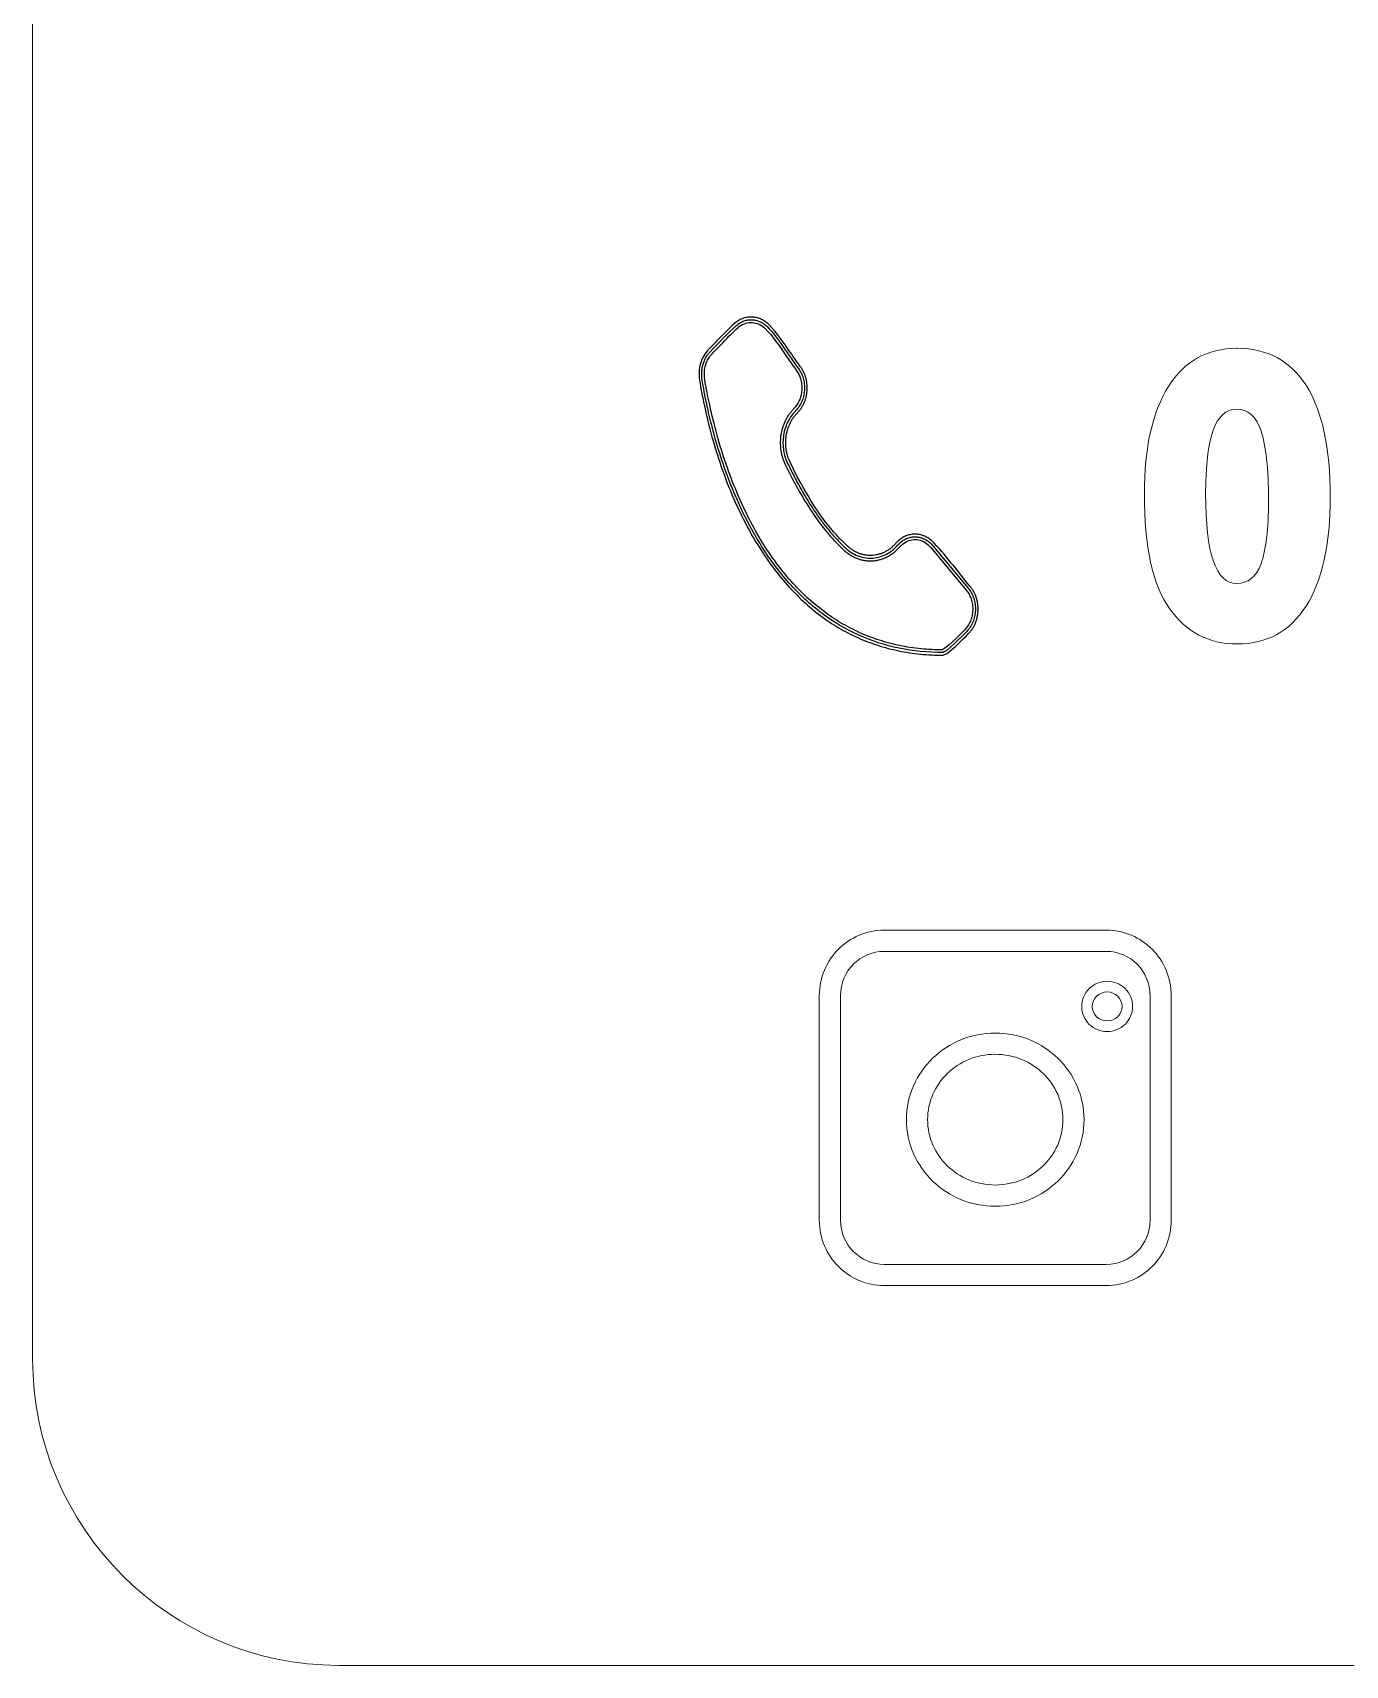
# Model space of a CAD drawing. Header units: millimetres. Extents: x -65 to 65, y -75 to 75.
# Drawn here: x -65 to -22.1, y -75 to -21.7 of the extents above; entities that cross this region are included whole.
import ezdxf

# ---------------------------------------------------------------- set-up
doc = ezdxf.new("R2010")
doc.units = ezdxf.units.MM
doc.header["$MEASUREMENT"] = 0
doc.layers.add('Layer 1', color=7, linetype='Continuous')

msp = doc.modelspace()

# ---------------------------------------------------------------- linework, layer by layer
at = {"layer": 'Layer 1', "color": 250, "lineweight": 18}
for points, knots in [([(-55, 75), (-55, 75), (55, 75), (55, 75), (60.5078, 75), (65, 70.5078), (65, 65), (65, 65), (65, -65), (65, -65), (65, -70.5078), (60.5078, -75), (55, -75), (55, -75), (-55, -75), (-55, -75), (-60.5078, -75), (-65, -70.5078), (-65, -65), (-65, -65), (-65, 65), (-65, 65), (-65, 70.5078), (-60.5078, 75), (-55, 75)], [0, 0, 0, 0, 0.125, 0.125, 0.125, 0.25, 0.25, 0.25, 0.375, 0.375, 0.375, 0.5, 0.5, 0.5, 0.625, 0.625, 0.625, 0.75, 0.75, 0.75, 0.875, 0.875, 0.875, 1, 1, 1, 1]), ([(-25.6485, -31.9662), (-24.6537, -31.9662), (-23.8985, -32.3763), (-23.3831, -33.1961), (-22.8671, -34.0173), (-22.6094, -35.2252), (-22.6094, -36.8206), (-22.6094, -38.3742), (-22.8718, -39.5631), (-23.3967, -40.3881), (-23.9213, -41.2139), (-24.6717, -41.6258), (-25.6485, -41.6258), (-26.5742, -41.6258), (-27.3115, -41.2397), (-27.8589, -40.4676), (-28.4061, -39.6953), (-28.6807, -38.4472), (-28.6807, -36.7237), (-28.6807, -35.2111), (-28.4164, -34.0404), (-27.8896, -33.2097), (-27.3631, -32.3812), (-26.6247, -31.9662), (-25.6756, -31.9662), (-25.6756, -31.9662), (-25.6485, -31.9662), (-25.6485, -31.9662)], [0, 0, 0, 0, 0.1111111, 0.1111111, 0.1111111, 0.2222222, 0.2222222, 0.2222222, 0.3333333, 0.3333333, 0.3333333, 0.4444444, 0.4444444, 0.4444444, 0.5555556, 0.5555556, 0.5555556, 0.6666667, 0.6666667, 0.6666667, 0.7777778, 0.7777778, 0.7777778, 0.8888889, 0.8888889, 0.8888889, 1, 1, 1, 1]), ([(-26.6793, -36.7093), (-26.6793, -38.6713), (-26.3409, -39.6522), (-25.6623, -39.6522), (-25.296, -39.6522), (-25.0304, -39.436), (-24.8677, -39.0029), (-24.7051, -38.5697), (-24.6241, -37.88), (-24.6241, -36.9374), (-24.6241, -35.897), (-24.7051, -35.1391), (-24.8677, -34.665), (-25.0304, -34.1908), (-25.3, -33.9532), (-25.6756, -33.9532), (-26.3455, -33.9532), (-26.6793, -34.8719), (-26.6793, -36.7093)], [0, 0, 0, 0, 0.1666667, 0.1666667, 0.1666667, 0.3333333, 0.3333333, 0.3333333, 0.5, 0.5, 0.5, 0.6666667, 0.6666667, 0.6666667, 0.8333333, 0.8333333, 0.8333333, 1, 1, 1, 1]), ([(-29.9257, -62.5921), (-29.9257, -62.5921), (-37.1764, -62.5921), (-37.1764, -62.5921), (-37.7617, -62.5921), (-38.292, -62.3532), (-38.6762, -61.9667), (-39.0613, -61.5791), (-39.2991, -61.0453), (-39.2991, -60.4569), (-39.2991, -60.4569), (-39.2991, -53.1131), (-39.2991, -53.1131), (-39.2991, -52.5244), (-39.0613, -51.9901), (-38.6771, -51.6036), (-38.2932, -51.2177), (-37.7623, -50.9781), (-37.1764, -50.9781), (-37.1764, -50.9781), (-29.9257, -50.9781), (-29.9257, -50.9781), (-29.3402, -50.9781), (-28.8096, -51.2177), (-28.4254, -51.6036), (-28.04, -51.9901), (-27.8021, -52.5244), (-27.8021, -53.1131), (-27.8021, -53.1131), (-27.8021, -60.4569), (-27.8021, -60.4569), (-27.8021, -61.0462), (-28.04, -61.5802), (-28.4242, -61.9667), (-28.8096, -62.3532), (-29.3402, -62.5921), (-29.9257, -62.5921)], [0, 0, 0, 0, 0.0833333, 0.0833333, 0.0833333, 0.1666667, 0.1666667, 0.1666667, 0.25, 0.25, 0.25, 0.3333333, 0.3333333, 0.3333333, 0.4166667, 0.4166667, 0.4166667, 0.5, 0.5, 0.5, 0.5833333, 0.5833333, 0.5833333, 0.6666667, 0.6666667, 0.6666667, 0.75, 0.75, 0.75, 0.8333333, 0.8333333, 0.8333333, 0.9166667, 0.9166667, 0.9166667, 1, 1, 1, 1]), ([(-37.1764, -61.8981), (-37.1764, -61.8981), (-29.9257, -61.8981), (-29.9257, -61.8981), (-29.5291, -61.8981), (-29.1705, -61.7367), (-28.9114, -61.4767), (-28.6531, -61.216), (-28.4924, -60.8547), (-28.4924, -60.4569), (-28.4924, -60.4569), (-28.4924, -53.1131), (-28.4924, -53.1131), (-28.4924, -52.7153), (-28.6531, -52.3549), (-28.912, -52.0942), (-29.1705, -51.8336), (-29.5291, -51.6727), (-29.9257, -51.6727), (-29.9257, -51.6727), (-37.1764, -51.6727), (-37.1764, -51.6727), (-37.5722, -51.6727), (-37.9305, -51.8339), (-38.1893, -52.0942), (-38.4482, -52.3549), (-38.6089, -52.7153), (-38.6089, -53.1131), (-38.6089, -53.1131), (-38.6089, -60.4569), (-38.6089, -60.4569), (-38.6089, -60.8553), (-38.4487, -61.216), (-38.1902, -61.4767), (-37.9311, -61.7367), (-37.5725, -61.8981), (-37.1764, -61.8981)], [0, 0, 0, 0, 0.0833333, 0.0833333, 0.0833333, 0.1666667, 0.1666667, 0.1666667, 0.25, 0.25, 0.25, 0.3333333, 0.3333333, 0.3333333, 0.4166667, 0.4166667, 0.4166667, 0.5, 0.5, 0.5, 0.5833333, 0.5833333, 0.5833333, 0.6666667, 0.6666667, 0.6666667, 0.75, 0.75, 0.75, 0.8333333, 0.8333333, 0.8333333, 0.9166667, 0.9166667, 0.9166667, 1, 1, 1, 1]), ([(-29.0632, -53.4706), (-29.0632, -53.6986), (-29.1587, -53.9054), (-29.3123, -54.055), (-29.4621, -54.2005), (-29.6689, -54.2908), (-29.8952, -54.2908), (-30.1216, -54.2908), (-30.328, -54.2005), (-30.4782, -54.055), (-30.632, -53.9046), (-30.7272, -53.6983), (-30.7272, -53.4706), (-30.7272, -53.2424), (-30.6317, -53.0356), (-30.4782, -52.886), (-30.3263, -52.7402), (-30.1207, -52.6496), (-29.8952, -52.6496), (-29.6689, -52.6496), (-29.4621, -52.7399), (-29.3123, -52.8857), (-29.1584, -53.0364), (-29.0632, -53.2427), (-29.0632, -53.4706)], [0, 0, 0, 0, 0.125, 0.125, 0.125, 0.25, 0.25, 0.25, 0.375, 0.375, 0.375, 0.5, 0.5, 0.5, 0.625, 0.625, 0.625, 0.75, 0.75, 0.75, 0.875, 0.875, 0.875, 1, 1, 1, 1]), ([(-29.4083, -53.4706), (-29.4083, -53.7319), (-29.6263, -53.9436), (-29.8952, -53.9436), (-30.1638, -53.9436), (-30.3821, -53.7319), (-30.3821, -53.4706), (-30.3821, -53.2088), (-30.1638, -52.9971), (-29.8952, -52.9971), (-29.6263, -52.9971), (-29.4083, -53.2088), (-29.4083, -53.4706)], [0, 0, 0, 0, 0.25, 0.25, 0.25, 0.5, 0.5, 0.5, 0.75, 0.75, 0.75, 1, 1, 1, 1]), ([(-30.6499, -57.1686), (-30.6499, -57.9517), (-30.9769, -58.6616), (-31.5049, -59.1745), (-32.0289, -59.6837), (-32.7527, -59.999), (-33.5508, -59.999), (-34.3489, -59.999), (-35.0727, -59.6837), (-35.5967, -59.1745), (-36.1247, -58.661), (-36.4517, -57.9517), (-36.4517, -57.1686), (-36.4517, -56.3858), (-36.1247, -55.6762), (-35.5967, -55.1633), (-35.0727, -54.6541), (-34.3489, -54.3388), (-33.5508, -54.3388), (-32.753, -54.3388), (-32.0291, -54.6538), (-31.5049, -55.1633), (-30.9769, -55.6762), (-30.6499, -56.3858), (-30.6499, -57.1686)], [0, 0, 0, 0, 0.125, 0.125, 0.125, 0.25, 0.25, 0.25, 0.375, 0.375, 0.375, 0.5, 0.5, 0.5, 0.625, 0.625, 0.625, 0.75, 0.75, 0.75, 0.875, 0.875, 0.875, 1, 1, 1, 1]), ([(-31.9823, -58.6749), (-31.586, -58.2899), (-31.3401, -57.757), (-31.3401, -57.1686), (-31.3401, -56.5805), (-31.586, -56.0479), (-31.9823, -55.6629), (-32.3826, -55.2735), (-32.9374, -55.0331), (-33.5508, -55.0331), (-34.1642, -55.0331), (-34.7193, -55.2738), (-35.1193, -55.6629), (-35.5156, -56.0479), (-35.7615, -56.5805), (-35.7615, -57.1686), (-35.7615, -57.757), (-35.5159, -58.2896), (-35.1193, -58.6749), (-34.7193, -59.064), (-34.1642, -59.3047), (-33.5508, -59.3047), (-32.9374, -59.3047), (-32.3823, -59.064), (-31.9823, -58.6749)], [0, 0, 0, 0, 0.125, 0.125, 0.125, 0.25, 0.25, 0.25, 0.375, 0.375, 0.375, 0.5, 0.5, 0.5, 0.625, 0.625, 0.625, 0.75, 0.75, 0.75, 0.875, 0.875, 0.875, 1, 1, 1, 1])]:
    msp.add_open_spline(points, degree=3, knots=knots, dxfattribs=at)
at = {"layer": 'Layer 1', "color": 250}
for points, knots in [([(-39.9695, -34.0207), (-39.9695, -34.0207), (-40.0599, -34.1223), (-40.0599, -34.1223), (-40.0837, -34.1492), (-40.1051, -34.1754), (-40.1238, -34.2004), (-40.1438, -34.2275), (-40.1631, -34.2556), (-40.1812, -34.2841), (-40.1994, -34.3128), (-40.2165, -34.3422), (-40.232, -34.3715), (-40.2486, -34.403), (-40.264, -34.4346), (-40.2774, -34.4653), (-40.2908, -34.496), (-40.3037, -34.5288), (-40.3157, -34.5626), (-40.3273, -34.5953), (-40.3378, -34.6288), (-40.3469, -34.6621), (-40.3555, -34.6937), (-40.3637, -34.7287), (-40.3711, -34.7658), (-40.3779, -34.8003), (-40.3836, -34.8346), (-40.3876, -34.8679), (-40.3918, -34.9033), (-40.395, -34.9381), (-40.3967, -34.9716), (-40.3985, -35.0078), (-40.3992, -35.0438), (-40.3987, -35.0786), (-40.3982, -35.114), (-40.3962, -35.1494), (-40.3932, -35.1838), (-40.3895, -35.2223), (-40.3851, -35.2579), (-40.3801, -35.2898), (-40.3752, -35.3217), (-40.3683, -35.3559), (-40.3599, -35.3921), (-40.352, -35.4266), (-40.3427, -35.4607), (-40.3325, -35.4938), (-40.3227, -35.5257), (-40.3111, -35.5584), (-40.2983, -35.5911), (-40.2857, -35.6233), (-40.2715, -35.6558), (-40.2562, -35.688), (-40.2562, -35.688), (-40.1434, -35.9178), (-40.1434, -35.9178), (-40.1434, -35.9178), (-40.0298, -36.1396), (-40.0298, -36.1396), (-40.0298, -36.1396), (-39.9151, -36.3544), (-39.9151, -36.3544), (-39.9151, -36.3544), (-39.7987, -36.5631), (-39.7987, -36.5631), (-39.7987, -36.5631), (-39.68, -36.7664), (-39.68, -36.7664), (-39.68, -36.7664), (-39.5628, -36.9579), (-39.5628, -36.9579), (-39.5628, -36.9579), (-39.4413, -37.1474), (-39.4413, -37.1474), (-39.4413, -37.1474), (-39.324, -37.3219), (-39.324, -37.3219), (-39.324, -37.3219), (-39.2034, -37.4923), (-39.2034, -37.4923), (-39.2034, -37.4923), (-39.0813, -37.6555), (-39.0813, -37.6555), (-39.0813, -37.6555), (-38.9582, -37.8113), (-38.9582, -37.8113), (-38.9582, -37.8113), (-38.8344, -37.959), (-38.8344, -37.959), (-38.7937, -38.006), (-38.7519, -38.0529), (-38.7092, -38.0992), (-38.6662, -38.1461), (-38.6246, -38.1897), (-38.5853, -38.2296), (-38.5426, -38.273), (-38.5006, -38.3141), (-38.4595, -38.3528), (-38.4166, -38.3932), (-38.3759, -38.4302), (-38.3381, -38.4629), (-38.3112, -38.4863), (-38.2824, -38.509), (-38.2521, -38.5308), (-38.2212, -38.5529), (-38.1906, -38.5728), (-38.1611, -38.59), (-38.1289, -38.6087), (-38.0967, -38.6255), (-38.0651, -38.6399), (-38.0341, -38.654), (-38.0013, -38.6672), (-37.9673, -38.6787), (-37.9337, -38.6902), (-37.8998, -38.7), (-37.8662, -38.7077), (-37.8311, -38.7158), (-37.796, -38.7222), (-37.762, -38.7265), (-37.7251, -38.7308), (-37.6896, -38.7337), (-37.6562, -38.7344), (-37.6227, -38.7352), (-37.5875, -38.7342), (-37.5516, -38.7314), (-37.5161, -38.7286), (-37.4812, -38.7239), (-37.4481, -38.7178), (-37.4134, -38.7115), (-37.3786, -38.703), (-37.3446, -38.6932), (-37.3117, -38.6836), (-37.2778, -38.6718), (-37.244, -38.6582), (-37.2107, -38.6448), (-37.178, -38.6296), (-37.1468, -38.6133), (-37.1154, -38.5969), (-37.0843, -38.5786), (-37.054, -38.5589), (-37.0248, -38.5399), (-36.9954, -38.5186), (-36.9663, -38.4955), (-36.9382, -38.4731), (-36.9108, -38.4492), (-36.8846, -38.4241), (-36.8581, -38.3988), (-36.8323, -38.3718), (-36.8079, -38.344), (-36.8079, -38.344), (-36.7529, -38.2864), (-36.7529, -38.2864), (-36.7345, -38.2683), (-36.7152, -38.2508), (-36.6939, -38.2327), (-36.6756, -38.2173), (-36.6552, -38.2019), (-36.6328, -38.1862), (-36.6125, -38.172), (-36.5917, -38.1587), (-36.5708, -38.1467), (-36.5494, -38.1344), (-36.5275, -38.1228), (-36.5061, -38.1128), (-36.4828, -38.1019), (-36.4607, -38.0926), (-36.44, -38.085), (-36.4166, -38.0766), (-36.3938, -38.0694), (-36.3717, -38.0635), (-36.3474, -38.0573), (-36.3239, -38.0521), (-36.3016, -38.0483), (-36.2773, -38.0442), (-36.2533, -38.041), (-36.2304, -38.0392), (-36.2091, -38.0375), (-36.1855, -38.0368), (-36.1607, -38.037), (-36.1374, -38.0372), (-36.114, -38.0386), (-36.0913, -38.041), (-36.0677, -38.0435), (-36.0441, -38.0471), (-36.0213, -38.0515), (-35.9997, -38.0557), (-35.9762, -38.0616), (-35.9517, -38.0687), (-35.9292, -38.0752), (-35.9066, -38.0831), (-35.8843, -38.0917), (-35.8604, -38.101), (-35.838, -38.1109), (-35.8177, -38.121), (-35.8177, -38.121), (-35.7539, -38.1566), (-35.7539, -38.1566), (-35.7332, -38.1692), (-35.7127, -38.1829), (-35.6933, -38.1972), (-35.6724, -38.2125), (-35.653, -38.2282), (-35.6355, -38.2434), (-35.1898, -38.6891), (-34.7744, -39.2612), (-34.3677, -39.7512), (-34.3471, -39.7755), (-34.3267, -39.8029), (-34.3068, -39.8322), (-34.2872, -39.8606), (-34.2692, -39.8899), (-34.2531, -39.9191), (-34.2367, -39.9495), (-34.2217, -39.9804), (-34.2082, -40.0114), (-34.1944, -40.0433), (-34.1821, -40.076), (-34.1712, -40.1092), (-34.1602, -40.1427), (-34.1507, -40.1772), (-34.1428, -40.2117), (-34.1349, -40.2465), (-34.1283, -40.2818), (-34.1234, -40.3169), (-34.1185, -40.3523), (-34.1151, -40.3884), (-34.1133, -40.4243), (-34.1116, -40.4596), (-34.1112, -40.4958), (-34.1125, -40.5319), (-34.1137, -40.5688), (-34.1166, -40.6043), (-34.1208, -40.6379), (-34.1257, -40.675), (-34.1318, -40.7107), (-34.139, -40.7449), (-34.1463, -40.7795), (-34.1555, -40.814), (-34.166, -40.8481), (-34.1762, -40.8813), (-34.1882, -40.9146), (-34.2017, -40.9472), (-34.215, -40.9794), (-34.2296, -41.0106), (-34.245, -41.0399), (-34.2604, -41.0691), (-34.278, -41.0989), (-34.2972, -41.1286), (-34.3159, -41.1573), (-34.3356, -41.1847), (-34.3559, -41.2101), (-34.3766, -41.2357), (-34.3988, -41.2609), (-34.4226, -41.2852), (-34.6367, -41.5011), (-34.8836, -41.7589), (-35.1317, -41.9339), (-35.1317, -41.9339), (-35.2505, -41.9948), (-35.2505, -41.9948), (-35.5061, -41.9944), (-35.7536, -41.9819), (-35.9925, -41.9583), (-36.2376, -41.9341), (-36.4746, -41.8979), (-36.7035, -41.8509), (-36.9407, -41.8023), (-37.1698, -41.7417), (-37.3901, -41.6708), (-37.6181, -41.5974), (-37.8369, -41.513), (-38.046, -41.4188), (-38.2628, -41.3213), (-38.4712, -41.2126), (-38.6711, -41.0945), (-38.8763, -40.9732), (-39.0736, -40.8407), (-39.2628, -40.6991), (-39.4593, -40.5521), (-39.646, -40.396), (-39.8227, -40.2328), (-40.008, -40.0617), (-40.1835, -39.882), (-40.3493, -39.6959), (-40.5253, -39.4983), (-40.6921, -39.2915), (-40.8496, -39.0782), (-41.0144, -38.855), (-41.1685, -38.6254), (-41.3122, -38.3922), (-41.4652, -38.1439), (-41.6068, -37.8912), (-41.7374, -37.6372), (-41.8779, -37.3643), (-42.0062, -37.0895), (-42.123, -36.8169), (-42.2513, -36.5176), (-42.3665, -36.2193), (-42.4696, -35.9276), (-42.5848, -35.6016), (-42.6847, -35.2848), (-42.7709, -34.984), (-42.871, -34.6345), (-42.9541, -34.3016), (-43.0225, -33.9971), (-43.1089, -33.6123), (-43.171, -33.2757), (-43.2145, -33.008), (-43.2145, -33.008), (-43.2237, -32.9393), (-43.2237, -32.9393), (-43.2237, -32.9393), (-43.2291, -32.8696), (-43.2291, -32.8696), (-43.2291, -32.8696), (-43.2304, -32.7993), (-43.2304, -32.7993), (-43.2304, -32.7993), (-43.2282, -32.7295), (-43.2282, -32.7295), (-43.2282, -32.7295), (-43.2221, -32.6614), (-43.2221, -32.6614), (-43.2221, -32.6614), (-43.2118, -32.5919), (-43.2118, -32.5919), (-43.2118, -32.5919), (-43.1979, -32.5249), (-43.1979, -32.5249), (-43.1979, -32.5249), (-43.18, -32.4582), (-43.18, -32.4582), (-43.18, -32.4582), (-43.1589, -32.3944), (-43.1589, -32.3944), (-43.1589, -32.3944), (-43.134, -32.3312), (-43.134, -32.3312), (-43.134, -32.3312), (-43.1056, -32.271), (-43.1056, -32.271), (-43.1056, -32.271), (-43.0739, -32.2125), (-43.0739, -32.2125), (-43.0739, -32.2125), (-43.0383, -32.1552), (-43.0383, -32.1552), (-43.0383, -32.1552), (-43.0013, -32.1035), (-43.0013, -32.1035), (-43.0013, -32.1035), (-42.9602, -32.0531), (-42.9602, -32.0531), (-42.9602, -32.0531), (-42.917, -32.0064), (-42.917, -32.0064), (-42.8321, -31.9207), (-42.744, -31.8287), (-42.6552, -31.7361), (-42.4619, -31.5346), (-42.2639, -31.3282), (-42.0679, -31.1519), (-42.0679, -31.1519), (-42.0078, -31.1041), (-42.0078, -31.1041), (-41.9889, -31.0902), (-41.9681, -31.0763), (-41.9458, -31.0628), (-41.9253, -31.0502), (-41.9041, -31.0383), (-41.883, -31.028), (-41.8607, -31.0167), (-41.838, -31.0065), (-41.8157, -30.9977), (-41.7933, -30.9889), (-41.7705, -30.9809), (-41.7477, -30.9744), (-41.7477, -30.9744), (-41.6785, -30.9577), (-41.6785, -30.9577), (-41.656, -30.9535), (-41.6322, -30.9498), (-41.6073, -30.9474), (-41.5842, -30.9451), (-41.5602, -30.9438), (-41.5362, -30.9436), (-41.5362, -30.9436), (-41.4643, -30.9459), (-41.4643, -30.9459), (-41.4411, -30.9476), (-41.4173, -30.9508), (-41.3936, -30.9549), (-41.3697, -30.9589), (-41.3458, -30.9643), (-41.323, -30.9704), (-41.3005, -30.9764), (-41.2775, -30.9839), (-41.2544, -30.9923), (-41.2301, -31.0014), (-41.2075, -31.0108), (-41.187, -31.0205), (-41.1663, -31.0303), (-41.1445, -31.0418), (-41.122, -31.055), (-41.0995, -31.0681), (-41.0784, -31.0817), (-41.059, -31.0954), (-41.0389, -31.1096), (-41.0189, -31.125), (-40.9999, -31.141), (-40.9806, -31.1574), (-40.9615, -31.1748), (-40.9429, -31.1932), (-40.6968, -31.4414), (-40.4384, -31.8175), (-40.2015, -32.1623), (-40.1003, -32.3096), (-40.0032, -32.451), (-39.9134, -32.5731), (-39.8949, -32.5982), (-39.8771, -32.6249), (-39.8605, -32.652), (-39.8435, -32.6804), (-39.8278, -32.7086), (-39.8144, -32.7358), (-39.8004, -32.7642), (-39.7873, -32.7939), (-39.7754, -32.8243), (-39.7637, -32.854), (-39.7531, -32.8848), (-39.7439, -32.9161), (-39.7348, -32.9472), (-39.7266, -32.9795), (-39.7198, -33.0122), (-39.7128, -33.0462), (-39.7072, -33.0792), (-39.7035, -33.1104), (-39.6997, -33.1419), (-39.6968, -33.1755), (-39.6954, -33.2103), (-39.694, -33.2435), (-39.6939, -33.2773), (-39.6951, -33.3103), (-39.6964, -33.3448), (-39.6991, -33.3782), (-39.7029, -33.4096), (-39.7066, -33.441), (-39.7121, -33.4741), (-39.7191, -33.5082), (-39.7258, -33.541), (-39.7338, -33.573), (-39.7427, -33.6036), (-39.7518, -33.635), (-39.7625, -33.6664), (-39.7745, -33.6974), (-39.786, -33.7272), (-39.799, -33.7569), (-39.813, -33.7855), (-39.8282, -33.816), (-39.8435, -33.8444), (-39.8588, -33.8697), (-39.8746, -33.8959), (-39.8923, -33.9225), (-39.9115, -33.9487), (-39.9311, -33.9753), (-39.9505, -33.9995), (-39.9695, -34.0207)], [0, 0, 0, 0, 0.0064516, 0.0064516, 0.0064516, 0.0129032, 0.0129032, 0.0129032, 0.0193548, 0.0193548, 0.0193548, 0.0258065, 0.0258065, 0.0258065, 0.0322581, 0.0322581, 0.0322581, 0.0387097, 0.0387097, 0.0387097, 0.0451613, 0.0451613, 0.0451613, 0.0516129, 0.0516129, 0.0516129, 0.0580645, 0.0580645, 0.0580645, 0.0645161, 0.0645161, 0.0645161, 0.0709677, 0.0709677, 0.0709677, 0.0774194, 0.0774194, 0.0774194, 0.083871, 0.083871, 0.083871, 0.0903226, 0.0903226, 0.0903226, 0.0967742, 0.0967742, 0.0967742, 0.1032258, 0.1032258, 0.1032258, 0.1096774, 0.1096774, 0.1096774, 0.116129, 0.116129, 0.116129, 0.1225806, 0.1225806, 0.1225806, 0.1290323, 0.1290323, 0.1290323, 0.1354839, 0.1354839, 0.1354839, 0.1419355, 0.1419355, 0.1419355, 0.1483871, 0.1483871, 0.1483871, 0.1548387, 0.1548387, 0.1548387, 0.1612903, 0.1612903, 0.1612903, 0.1677419, 0.1677419, 0.1677419, 0.1741935, 0.1741935, 0.1741935, 0.1806452, 0.1806452, 0.1806452, 0.1870968, 0.1870968, 0.1870968, 0.1935484, 0.1935484, 0.1935484, 0.2, 0.2, 0.2, 0.2064516, 0.2064516, 0.2064516, 0.2129032, 0.2129032, 0.2129032, 0.2193548, 0.2193548, 0.2193548, 0.2258065, 0.2258065, 0.2258065, 0.2322581, 0.2322581, 0.2322581, 0.2387097, 0.2387097, 0.2387097, 0.2451613, 0.2451613, 0.2451613, 0.2516129, 0.2516129, 0.2516129, 0.2580645, 0.2580645, 0.2580645, 0.2645161, 0.2645161, 0.2645161, 0.2709677, 0.2709677, 0.2709677, 0.2774194, 0.2774194, 0.2774194, 0.283871, 0.283871, 0.283871, 0.2903226, 0.2903226, 0.2903226, 0.2967742, 0.2967742, 0.2967742, 0.3032258, 0.3032258, 0.3032258, 0.3096774, 0.3096774, 0.3096774, 0.316129, 0.316129, 0.316129, 0.3225806, 0.3225806, 0.3225806, 0.3290323, 0.3290323, 0.3290323, 0.3354839, 0.3354839, 0.3354839, 0.3419355, 0.3419355, 0.3419355, 0.3483871, 0.3483871, 0.3483871, 0.3548387, 0.3548387, 0.3548387, 0.3612903, 0.3612903, 0.3612903, 0.3677419, 0.3677419, 0.3677419, 0.3741935, 0.3741935, 0.3741935, 0.3806452, 0.3806452, 0.3806452, 0.3870968, 0.3870968, 0.3870968, 0.3935484, 0.3935484, 0.3935484, 0.4, 0.4, 0.4, 0.4064516, 0.4064516, 0.4064516, 0.4129032, 0.4129032, 0.4129032, 0.4193548, 0.4193548, 0.4193548, 0.4258065, 0.4258065, 0.4258065, 0.4322581, 0.4322581, 0.4322581, 0.4387097, 0.4387097, 0.4387097, 0.4451613, 0.4451613, 0.4451613, 0.4516129, 0.4516129, 0.4516129, 0.4580645, 0.4580645, 0.4580645, 0.4645161, 0.4645161, 0.4645161, 0.4709677, 0.4709677, 0.4709677, 0.4774194, 0.4774194, 0.4774194, 0.483871, 0.483871, 0.483871, 0.4903226, 0.4903226, 0.4903226, 0.4967742, 0.4967742, 0.4967742, 0.5032258, 0.5032258, 0.5032258, 0.5096774, 0.5096774, 0.5096774, 0.516129, 0.516129, 0.516129, 0.5225806, 0.5225806, 0.5225806, 0.5290323, 0.5290323, 0.5290323, 0.5354839, 0.5354839, 0.5354839, 0.5419355, 0.5419355, 0.5419355, 0.5483871, 0.5483871, 0.5483871, 0.5548387, 0.5548387, 0.5548387, 0.5612903, 0.5612903, 0.5612903, 0.5677419, 0.5677419, 0.5677419, 0.5741935, 0.5741935, 0.5741935, 0.5806452, 0.5806452, 0.5806452, 0.5870968, 0.5870968, 0.5870968, 0.5935484, 0.5935484, 0.5935484, 0.6, 0.6, 0.6, 0.6064516, 0.6064516, 0.6064516, 0.6129032, 0.6129032, 0.6129032, 0.6193548, 0.6193548, 0.6193548, 0.6258065, 0.6258065, 0.6258065, 0.6322581, 0.6322581, 0.6322581, 0.6387097, 0.6387097, 0.6387097, 0.6451613, 0.6451613, 0.6451613, 0.6516129, 0.6516129, 0.6516129, 0.6580645, 0.6580645, 0.6580645, 0.6645161, 0.6645161, 0.6645161, 0.6709677, 0.6709677, 0.6709677, 0.6774194, 0.6774194, 0.6774194, 0.683871, 0.683871, 0.683871, 0.6903226, 0.6903226, 0.6903226, 0.6967742, 0.6967742, 0.6967742, 0.7032258, 0.7032258, 0.7032258, 0.7096774, 0.7096774, 0.7096774, 0.716129, 0.716129, 0.716129, 0.7225806, 0.7225806, 0.7225806, 0.7290323, 0.7290323, 0.7290323, 0.7354839, 0.7354839, 0.7354839, 0.7419355, 0.7419355, 0.7419355, 0.7483871, 0.7483871, 0.7483871, 0.7548387, 0.7548387, 0.7548387, 0.7612903, 0.7612903, 0.7612903, 0.7677419, 0.7677419, 0.7677419, 0.7741935, 0.7741935, 0.7741935, 0.7806452, 0.7806452, 0.7806452, 0.7870968, 0.7870968, 0.7870968, 0.7935484, 0.7935484, 0.7935484, 0.8, 0.8, 0.8, 0.8064516, 0.8064516, 0.8064516, 0.8129032, 0.8129032, 0.8129032, 0.8193548, 0.8193548, 0.8193548, 0.8258065, 0.8258065, 0.8258065, 0.8322581, 0.8322581, 0.8322581, 0.8387097, 0.8387097, 0.8387097, 0.8451613, 0.8451613, 0.8451613, 0.8516129, 0.8516129, 0.8516129, 0.8580645, 0.8580645, 0.8580645, 0.8645161, 0.8645161, 0.8645161, 0.8709677, 0.8709677, 0.8709677, 0.8774194, 0.8774194, 0.8774194, 0.883871, 0.883871, 0.883871, 0.8903226, 0.8903226, 0.8903226, 0.8967742, 0.8967742, 0.8967742, 0.9032258, 0.9032258, 0.9032258, 0.9096774, 0.9096774, 0.9096774, 0.916129, 0.916129, 0.916129, 0.9225806, 0.9225806, 0.9225806, 0.9290323, 0.9290323, 0.9290323, 0.9354839, 0.9354839, 0.9354839, 0.9419355, 0.9419355, 0.9419355, 0.9483871, 0.9483871, 0.9483871, 0.9548387, 0.9548387, 0.9548387, 0.9612903, 0.9612903, 0.9612903, 0.9677419, 0.9677419, 0.9677419, 0.9741935, 0.9741935, 0.9741935, 0.9806452, 0.9806452, 0.9806452, 0.9870968, 0.9870968, 0.9870968, 0.9935484, 0.9935484, 0.9935484, 1, 1, 1, 1]), ([(-40.1921, -34.0057), (-40.1921, -34.0057), (-40.1011, -33.9035), (-40.1011, -33.9035), (-40.0834, -33.8836), (-40.0672, -33.8638), (-40.0535, -33.845), (-40.0388, -33.8246), (-40.024, -33.8023), (-40.0098, -33.7787), (-39.9946, -33.7535), (-39.9814, -33.7296), (-39.9708, -33.708), (-39.9587, -33.6832), (-39.9479, -33.6584), (-39.9385, -33.634), (-39.9286, -33.6084), (-39.9195, -33.5816), (-39.9115, -33.5543), (-39.9035, -33.5269), (-39.8966, -33.4996), (-39.8913, -33.4734), (-39.886, -33.4471), (-39.8815, -33.4188), (-39.8779, -33.389), (-39.8744, -33.3595), (-39.8719, -33.3307), (-39.8709, -33.3038), (-39.8699, -33.2756), (-39.87, -33.2467), (-39.8712, -33.2179), (-39.8723, -33.1908), (-39.8749, -33.1619), (-39.8785, -33.1318), (-39.882, -33.1019), (-39.8867, -33.0738), (-39.8919, -33.048), (-39.8977, -33.0205), (-39.9048, -32.9928), (-39.9127, -32.9657), (-39.9202, -32.9402), (-39.9292, -32.9142), (-39.9393, -32.8883), (-39.9489, -32.8634), (-39.96, -32.8384), (-39.9722, -32.8136), (-39.9844, -32.7889), (-39.9974, -32.7653), (-40.0106, -32.7435), (-40.0243, -32.7213), (-40.0394, -32.6989), (-40.0554, -32.6771), (-40.1467, -32.5529), (-40.2448, -32.4102), (-40.3466, -32.2619), (-40.5793, -31.9233), (-40.833, -31.554), (-41.0668, -31.3181), (-41.0668, -31.3181), (-41.1129, -31.276), (-41.1129, -31.276), (-41.1129, -31.276), (-41.1602, -31.2394), (-41.1602, -31.2394), (-41.1602, -31.2394), (-41.2108, -31.2066), (-41.2108, -31.2066), (-41.2108, -31.2066), (-41.2622, -31.1797), (-41.2622, -31.1797), (-41.2622, -31.1797), (-41.3144, -31.1576), (-41.3144, -31.1576), (-41.3144, -31.1576), (-41.3684, -31.1406), (-41.3684, -31.1406), (-41.3684, -31.1406), (-41.4232, -31.1285), (-41.4232, -31.1285), (-41.4232, -31.1285), (-41.4777, -31.1217), (-41.4777, -31.1217), (-41.4777, -31.1217), (-41.5348, -31.1194), (-41.5348, -31.1194), (-41.5348, -31.1194), (-41.5901, -31.1224), (-41.5901, -31.1224), (-41.5901, -31.1224), (-41.6447, -31.1306), (-41.6447, -31.1306), (-41.6447, -31.1306), (-41.6991, -31.1436), (-41.6991, -31.1436), (-41.6991, -31.1436), (-41.7509, -31.1617), (-41.7509, -31.1617), (-41.7509, -31.1617), (-41.8045, -31.1856), (-41.8045, -31.1856), (-41.8214, -31.1937), (-41.8381, -31.203), (-41.8543, -31.2129), (-41.8543, -31.2129), (-41.9019, -31.2447), (-41.9019, -31.2447), (-41.9019, -31.2447), (-41.9514, -31.2841), (-41.9514, -31.2841), (-42.1443, -31.4577), (-42.3387, -31.6603), (-42.5284, -31.8581), (-42.6169, -31.9504), (-42.7046, -32.0419), (-42.7922, -32.1304), (-42.7922, -32.1304), (-42.8274, -32.1688), (-42.8274, -32.1688), (-42.8274, -32.1688), (-42.8615, -32.2103), (-42.8615, -32.2103), (-42.8615, -32.2103), (-42.8916, -32.2523), (-42.8916, -32.2523), (-42.8916, -32.2523), (-42.9218, -32.3006), (-42.9218, -32.3006), (-42.9218, -32.3006), (-42.9484, -32.3499), (-42.9484, -32.3499), (-42.9484, -32.3499), (-42.972, -32.4008), (-42.972, -32.4008), (-42.972, -32.4008), (-42.9935, -32.4544), (-42.9935, -32.4544), (-42.9935, -32.4544), (-43.0112, -32.5078), (-43.0112, -32.5078), (-43.0112, -32.5078), (-43.0265, -32.564), (-43.0265, -32.564), (-43.0265, -32.564), (-43.0382, -32.6223), (-43.0382, -32.6223), (-43.0382, -32.6223), (-43.0471, -32.682), (-43.0471, -32.682), (-43.0471, -32.682), (-43.0524, -32.7399), (-43.0524, -32.7399), (-43.0524, -32.7399), (-43.0546, -32.8003), (-43.0546, -32.8003), (-43.0546, -32.8003), (-43.0533, -32.8606), (-43.0533, -32.8606), (-43.0533, -32.8606), (-43.0487, -32.9207), (-43.0487, -32.9207), (-43.0487, -32.9207), (-43.0409, -32.9798), (-43.0409, -32.9798), (-42.9979, -33.2445), (-42.9364, -33.5776), (-42.8509, -33.9585), (-42.7842, -34.2556), (-42.7019, -34.5846), (-42.6013, -34.9358), (-42.5153, -35.236), (-42.4165, -35.5496), (-42.3036, -35.869), (-42.2018, -36.1569), (-42.088, -36.4516), (-41.961, -36.7479), (-41.8454, -37.0177), (-41.7189, -37.2887), (-41.581, -37.5566), (-41.4519, -37.8076), (-41.3125, -38.0564), (-41.1626, -38.2998), (-41.0214, -38.529), (-40.8701, -38.7545), (-40.7084, -38.9734), (-40.5555, -39.1805), (-40.392, -39.383), (-40.2177, -39.5787), (-40.055, -39.7613), (-39.8836, -39.9369), (-39.7035, -40.1032), (-39.5293, -40.2641), (-39.3472, -40.4165), (-39.1574, -40.5585), (-38.9751, -40.695), (-38.7831, -40.8237), (-38.5815, -40.9429), (-38.3875, -41.0575), (-38.1848, -41.1632), (-37.9736, -41.2582), (-37.7686, -41.3505), (-37.556, -41.4327), (-37.3363, -41.5034), (-37.1215, -41.5726), (-36.8986, -41.6315), (-36.6683, -41.6787), (-36.4457, -41.7244), (-36.2146, -41.7596), (-35.9753, -41.7833), (-35.75, -41.8056), (-35.5172, -41.8178), (-35.2774, -41.8189), (-35.2774, -41.8189), (-35.2489, -41.8013), (-35.2489, -41.8013), (-35.2489, -41.8013), (-35.1706, -41.7437), (-35.1706, -41.7437), (-35.1706, -41.7437), (-35.0713, -41.6622), (-35.0713, -41.6622), (-35.0713, -41.6622), (-34.9497, -41.554), (-34.9497, -41.554), (-34.9497, -41.554), (-34.8205, -41.4325), (-34.8205, -41.4325), (-34.8205, -41.4325), (-34.6897, -41.3047), (-34.6897, -41.3047), (-34.6897, -41.3047), (-34.548, -41.1619), (-34.548, -41.1619), (-34.5292, -41.1427), (-34.511, -41.122), (-34.4937, -41.1005), (-34.4756, -41.0778), (-34.4591, -41.055), (-34.4446, -41.0328), (-34.4294, -41.0093), (-34.4146, -40.9841), (-34.4008, -40.9579), (-34.387, -40.9316), (-34.3747, -40.9056), (-34.3643, -40.8804), (-34.3533, -40.8537), (-34.3431, -40.8254), (-34.3342, -40.7965), (-34.3254, -40.7679), (-34.3176, -40.7384), (-34.3112, -40.7083), (-34.3045, -40.677), (-34.2992, -40.6461), (-34.2955, -40.6165), (-34.2919, -40.5847), (-34.2892, -40.5542), (-34.2883, -40.526), (-34.2873, -40.4956), (-34.2876, -40.4645), (-34.2891, -40.4333), (-34.2906, -40.4026), (-34.2936, -40.3717), (-34.2978, -40.3411), (-34.302, -40.3107), (-34.3077, -40.2805), (-34.3144, -40.2509), (-34.3211, -40.2215), (-34.3292, -40.1922), (-34.3386, -40.1636), (-34.3476, -40.136), (-34.3582, -40.1082), (-34.3698, -40.081), (-34.3811, -40.0547), (-34.3938, -40.0286), (-34.4073, -40.0038), (-34.4213, -39.9789), (-34.4364, -39.9544), (-34.4521, -39.9313), (-34.4666, -39.9096), (-34.4837, -39.887), (-34.5031, -39.8636), (-34.5031, -39.8636), (-35.6549, -38.4755), (-35.6549, -38.4755), (-35.6549, -38.4755), (-35.7065, -38.4185), (-35.7065, -38.4185), (-35.7065, -38.4185), (-35.7512, -38.3763), (-35.7512, -38.3763), (-35.7512, -38.3763), (-35.7973, -38.3392), (-35.7973, -38.3392), (-35.7973, -38.3392), (-35.8455, -38.3068), (-35.8455, -38.3068), (-35.8455, -38.3068), (-35.8962, -38.2786), (-35.8962, -38.2786), (-35.8962, -38.2786), (-35.9477, -38.2557), (-35.9477, -38.2557), (-35.9477, -38.2557), (-36.001, -38.2375), (-36.001, -38.2375), (-36.001, -38.2375), (-36.0547, -38.2245), (-36.0547, -38.2245), (-36.0547, -38.2245), (-36.1099, -38.216), (-36.1099, -38.216), (-36.1099, -38.216), (-36.1621, -38.2128), (-36.1621, -38.2128), (-36.1621, -38.2128), (-36.2166, -38.215), (-36.2166, -38.215), (-36.2166, -38.215), (-36.272, -38.2219), (-36.272, -38.2219), (-36.272, -38.2219), (-36.3263, -38.2336), (-36.3263, -38.2336), (-36.3263, -38.2336), (-36.3794, -38.2503), (-36.3794, -38.2503), (-36.3794, -38.2503), (-36.4317, -38.272), (-36.4317, -38.272), (-36.4317, -38.272), (-36.4832, -38.2989), (-36.4832, -38.2989), (-36.4832, -38.2989), (-36.5322, -38.3302), (-36.5322, -38.3302), (-36.5322, -38.3302), (-36.5809, -38.3678), (-36.5809, -38.3678), (-36.5809, -38.3678), (-36.6295, -38.4118), (-36.6295, -38.4118), (-36.6295, -38.4118), (-36.6756, -38.4597), (-36.6756, -38.4597), (-36.7037, -38.492), (-36.7331, -38.5227), (-36.7626, -38.5509), (-36.7935, -38.5805), (-36.825, -38.6081), (-36.8567, -38.6333), (-36.8886, -38.6586), (-36.9227, -38.6832), (-36.9582, -38.7063), (-36.9929, -38.7289), (-37.0289, -38.75), (-37.0654, -38.7691), (-37.103, -38.7888), (-37.1409, -38.8064), (-37.1786, -38.8216), (-37.2161, -38.8367), (-37.2554, -38.8503), (-37.2956, -38.862), (-37.3358, -38.8736), (-37.3764, -38.8835), (-37.4165, -38.8908), (-37.4582, -38.8985), (-37.499, -38.9041), (-37.5378, -38.9072), (-37.5766, -38.9103), (-37.6178, -38.9113), (-37.6604, -38.9102), (-37.7028, -38.9092), (-37.7441, -38.9061), (-37.7834, -38.9012), (-37.8254, -38.8957), (-37.8662, -38.8883), (-37.9054, -38.8793), (-37.9459, -38.87), (-37.9856, -38.8585), (-38.0239, -38.8455), (-38.0609, -38.833), (-38.0992, -38.8174), (-38.1381, -38.7997), (-38.1762, -38.7823), (-38.2137, -38.7629), (-38.2493, -38.7422), (-38.2862, -38.7207), (-38.3217, -38.6979), (-38.3547, -38.6742), (-38.3872, -38.6509), (-38.4204, -38.6245), (-38.4535, -38.5956), (-38.4953, -38.5594), (-38.5376, -38.5211), (-38.5801, -38.481), (-38.6218, -38.4417), (-38.6655, -38.3989), (-38.7107, -38.353), (-38.7533, -38.3098), (-38.7963, -38.2647), (-38.8388, -38.2184), (-38.879, -38.1749), (-38.922, -38.1264), (-38.9674, -38.074), (-39.0095, -38.0253), (-39.052, -37.9747), (-39.0946, -37.9223), (-39.0946, -37.9223), (-39.2208, -37.7626), (-39.2208, -37.7626), (-39.2208, -37.7626), (-39.3457, -37.5957), (-39.3457, -37.5957), (-39.3457, -37.5957), (-39.4688, -37.4219), (-39.4688, -37.4219), (-39.4688, -37.4219), (-39.5887, -37.2438), (-39.5887, -37.2438), (-39.5887, -37.2438), (-39.7114, -37.0516), (-39.7114, -37.0516), (-39.7508, -36.9892), (-39.7908, -36.9241), (-39.831, -36.8566), (-39.831, -36.8566), (-39.9517, -36.6499), (-39.9517, -36.6499), (-39.9517, -36.6499), (-40.0695, -36.4384), (-40.0695, -36.4384), (-40.0695, -36.4384), (-40.1856, -36.221), (-40.1856, -36.221), (-40.1856, -36.221), (-40.3006, -35.9964), (-40.3006, -35.9964), (-40.3006, -35.9964), (-40.415, -35.7635), (-40.415, -35.7635), (-40.4322, -35.7278), (-40.448, -35.6916), (-40.4623, -35.6551), (-40.4762, -35.6195), (-40.4892, -35.5826), (-40.5007, -35.5454), (-40.5122, -35.5079), (-40.5226, -35.4699), (-40.5314, -35.4321), (-40.5398, -35.3967), (-40.5473, -35.358), (-40.5536, -35.3174), (-40.5604, -35.2751), (-40.5655, -35.2353), (-40.5686, -35.199), (-40.5717, -35.1592), (-40.5739, -35.1197), (-40.5745, -35.0814), (-40.5751, -35.0405), (-40.5744, -35.0006), (-40.5725, -34.9626), (-40.5705, -34.9223), (-40.567, -34.8835), (-40.5626, -34.8469), (-40.5579, -34.8081), (-40.5516, -34.7696), (-40.5441, -34.7317), (-40.537, -34.6957), (-40.5277, -34.6569), (-40.5165, -34.6159), (-40.5063, -34.5783), (-40.4945, -34.541), (-40.4817, -34.5044), (-40.469, -34.4681), (-40.4545, -34.4315), (-40.4386, -34.3951), (-40.4225, -34.3582), (-40.4054, -34.3228), (-40.3878, -34.2895), (-40.3694, -34.2547), (-40.35, -34.2212), (-40.33, -34.1897), (-40.3096, -34.1576), (-40.2877, -34.1257), (-40.2648, -34.0951), (-40.2401, -34.0626), (-40.2159, -34.0327), (-40.1921, -34.0057)], [0, 0, 0, 0, 0.0061728, 0.0061728, 0.0061728, 0.0123457, 0.0123457, 0.0123457, 0.0185185, 0.0185185, 0.0185185, 0.0246914, 0.0246914, 0.0246914, 0.0308642, 0.0308642, 0.0308642, 0.037037, 0.037037, 0.037037, 0.0432099, 0.0432099, 0.0432099, 0.0493827, 0.0493827, 0.0493827, 0.0555556, 0.0555556, 0.0555556, 0.0617284, 0.0617284, 0.0617284, 0.0679012, 0.0679012, 0.0679012, 0.0740741, 0.0740741, 0.0740741, 0.0802469, 0.0802469, 0.0802469, 0.0864198, 0.0864198, 0.0864198, 0.0925926, 0.0925926, 0.0925926, 0.0987654, 0.0987654, 0.0987654, 0.1049383, 0.1049383, 0.1049383, 0.1111111, 0.1111111, 0.1111111, 0.117284, 0.117284, 0.117284, 0.1234568, 0.1234568, 0.1234568, 0.1296296, 0.1296296, 0.1296296, 0.1358025, 0.1358025, 0.1358025, 0.1419753, 0.1419753, 0.1419753, 0.1481481, 0.1481481, 0.1481481, 0.154321, 0.154321, 0.154321, 0.1604938, 0.1604938, 0.1604938, 0.1666667, 0.1666667, 0.1666667, 0.1728395, 0.1728395, 0.1728395, 0.1790123, 0.1790123, 0.1790123, 0.1851852, 0.1851852, 0.1851852, 0.191358, 0.191358, 0.191358, 0.1975309, 0.1975309, 0.1975309, 0.2037037, 0.2037037, 0.2037037, 0.2098765, 0.2098765, 0.2098765, 0.2160494, 0.2160494, 0.2160494, 0.2222222, 0.2222222, 0.2222222, 0.2283951, 0.2283951, 0.2283951, 0.2345679, 0.2345679, 0.2345679, 0.2407407, 0.2407407, 0.2407407, 0.2469136, 0.2469136, 0.2469136, 0.2530864, 0.2530864, 0.2530864, 0.2592593, 0.2592593, 0.2592593, 0.2654321, 0.2654321, 0.2654321, 0.2716049, 0.2716049, 0.2716049, 0.2777778, 0.2777778, 0.2777778, 0.2839506, 0.2839506, 0.2839506, 0.2901235, 0.2901235, 0.2901235, 0.2962963, 0.2962963, 0.2962963, 0.3024691, 0.3024691, 0.3024691, 0.308642, 0.308642, 0.308642, 0.3148148, 0.3148148, 0.3148148, 0.3209877, 0.3209877, 0.3209877, 0.3271605, 0.3271605, 0.3271605, 0.3333333, 0.3333333, 0.3333333, 0.3395062, 0.3395062, 0.3395062, 0.345679, 0.345679, 0.345679, 0.3518519, 0.3518519, 0.3518519, 0.3580247, 0.3580247, 0.3580247, 0.3641975, 0.3641975, 0.3641975, 0.3703704, 0.3703704, 0.3703704, 0.3765432, 0.3765432, 0.3765432, 0.382716, 0.382716, 0.382716, 0.3888889, 0.3888889, 0.3888889, 0.3950617, 0.3950617, 0.3950617, 0.4012346, 0.4012346, 0.4012346, 0.4074074, 0.4074074, 0.4074074, 0.4135802, 0.4135802, 0.4135802, 0.4197531, 0.4197531, 0.4197531, 0.4259259, 0.4259259, 0.4259259, 0.4320988, 0.4320988, 0.4320988, 0.4382716, 0.4382716, 0.4382716, 0.4444444, 0.4444444, 0.4444444, 0.4506173, 0.4506173, 0.4506173, 0.4567901, 0.4567901, 0.4567901, 0.462963, 0.462963, 0.462963, 0.4691358, 0.4691358, 0.4691358, 0.4753086, 0.4753086, 0.4753086, 0.4814815, 0.4814815, 0.4814815, 0.4876543, 0.4876543, 0.4876543, 0.4938272, 0.4938272, 0.4938272, 0.5, 0.5, 0.5, 0.5061728, 0.5061728, 0.5061728, 0.5123457, 0.5123457, 0.5123457, 0.5185185, 0.5185185, 0.5185185, 0.5246914, 0.5246914, 0.5246914, 0.5308642, 0.5308642, 0.5308642, 0.537037, 0.537037, 0.537037, 0.5432099, 0.5432099, 0.5432099, 0.5493827, 0.5493827, 0.5493827, 0.5555556, 0.5555556, 0.5555556, 0.5617284, 0.5617284, 0.5617284, 0.5679012, 0.5679012, 0.5679012, 0.5740741, 0.5740741, 0.5740741, 0.5802469, 0.5802469, 0.5802469, 0.5864198, 0.5864198, 0.5864198, 0.5925926, 0.5925926, 0.5925926, 0.5987654, 0.5987654, 0.5987654, 0.6049383, 0.6049383, 0.6049383, 0.6111111, 0.6111111, 0.6111111, 0.617284, 0.617284, 0.617284, 0.6234568, 0.6234568, 0.6234568, 0.6296296, 0.6296296, 0.6296296, 0.6358025, 0.6358025, 0.6358025, 0.6419753, 0.6419753, 0.6419753, 0.6481481, 0.6481481, 0.6481481, 0.654321, 0.654321, 0.654321, 0.6604938, 0.6604938, 0.6604938, 0.6666667, 0.6666667, 0.6666667, 0.6728395, 0.6728395, 0.6728395, 0.6790123, 0.6790123, 0.6790123, 0.6851852, 0.6851852, 0.6851852, 0.691358, 0.691358, 0.691358, 0.6975309, 0.6975309, 0.6975309, 0.7037037, 0.7037037, 0.7037037, 0.7098765, 0.7098765, 0.7098765, 0.7160494, 0.7160494, 0.7160494, 0.7222222, 0.7222222, 0.7222222, 0.7283951, 0.7283951, 0.7283951, 0.7345679, 0.7345679, 0.7345679, 0.7407407, 0.7407407, 0.7407407, 0.7469136, 0.7469136, 0.7469136, 0.7530864, 0.7530864, 0.7530864, 0.7592593, 0.7592593, 0.7592593, 0.7654321, 0.7654321, 0.7654321, 0.7716049, 0.7716049, 0.7716049, 0.7777778, 0.7777778, 0.7777778, 0.7839506, 0.7839506, 0.7839506, 0.7901235, 0.7901235, 0.7901235, 0.7962963, 0.7962963, 0.7962963, 0.8024691, 0.8024691, 0.8024691, 0.808642, 0.808642, 0.808642, 0.8148148, 0.8148148, 0.8148148, 0.8209877, 0.8209877, 0.8209877, 0.8271605, 0.8271605, 0.8271605, 0.8333333, 0.8333333, 0.8333333, 0.8395062, 0.8395062, 0.8395062, 0.845679, 0.845679, 0.845679, 0.8518519, 0.8518519, 0.8518519, 0.8580247, 0.8580247, 0.8580247, 0.8641975, 0.8641975, 0.8641975, 0.8703704, 0.8703704, 0.8703704, 0.8765432, 0.8765432, 0.8765432, 0.882716, 0.882716, 0.882716, 0.8888889, 0.8888889, 0.8888889, 0.8950617, 0.8950617, 0.8950617, 0.9012346, 0.9012346, 0.9012346, 0.9074074, 0.9074074, 0.9074074, 0.9135802, 0.9135802, 0.9135802, 0.9197531, 0.9197531, 0.9197531, 0.9259259, 0.9259259, 0.9259259, 0.9320988, 0.9320988, 0.9320988, 0.9382716, 0.9382716, 0.9382716, 0.9444444, 0.9444444, 0.9444444, 0.9506173, 0.9506173, 0.9506173, 0.9567901, 0.9567901, 0.9567901, 0.962963, 0.962963, 0.962963, 0.9691358, 0.9691358, 0.9691358, 0.9753086, 0.9753086, 0.9753086, 0.9814815, 0.9814815, 0.9814815, 0.9876543, 0.9876543, 0.9876543, 0.9938272, 0.9938272, 0.9938272, 1, 1, 1, 1])]:
    msp.add_open_spline(points, degree=3, knots=knots, dxfattribs=at)
at = {"layer": 'Layer 1', "color": 2}
msp.add_open_spline([(-40.1261, -34.0641), (-40.1261, -34.0641), (-40.0353, -33.9621), (-40.0353, -33.9621), (-39.9981, -33.9204), (-39.9642, -33.8738), (-39.9343, -33.8242), (-39.9034, -33.7731), (-39.8774, -33.7198), (-39.8565, -33.6657), (-39.8346, -33.6091), (-39.8173, -33.5502), (-39.8052, -33.4906), (-39.7929, -33.4306), (-39.7854, -33.3689), (-39.783, -33.3069), (-39.7807, -33.2459), (-39.7833, -33.1834), (-39.791, -33.1211), (-39.7985, -33.0596), (-39.8111, -32.9991), (-39.8283, -32.9409), (-39.8451, -32.8841), (-39.8669, -32.8282), (-39.8933, -32.7747), (-39.919, -32.7228), (-39.9495, -32.6725), (-39.9844, -32.6251), (-40.2847, -32.2166), (-40.6614, -31.6021), (-41.0046, -31.2559), (-41.0385, -31.2224), (-41.0737, -31.1927), (-41.1096, -31.1674), (-41.1466, -31.1413), (-41.1851, -31.1187), (-41.2246, -31.1001), (-41.2638, -31.0816), (-41.3045, -31.0666), (-41.3457, -31.0555), (-41.3867, -31.0445), (-41.4289, -31.0371), (-41.4712, -31.0338), (-41.5144, -31.0304), (-41.5572, -31.0308), (-41.5987, -31.0349), (-41.6409, -31.0392), (-41.6829, -31.0474), (-41.7236, -31.0592), (-41.7632, -31.0707), (-41.8036, -31.0867), (-41.8438, -31.1067), (-41.8816, -31.1253), (-41.9192, -31.1483), (-41.9558, -31.1751), (-41.9558, -31.1751), (-42.009, -31.2174), (-42.009, -31.2174), (-42.294, -31.4737), (-42.5818, -31.7927), (-42.8546, -32.0684), (-42.8819, -32.096), (-42.9077, -32.1259), (-42.9314, -32.1569), (-42.9545, -32.187), (-42.9767, -32.2206), (-42.9978, -32.2566), (-43.0181, -32.2914), (-43.0367, -32.3282), (-43.053, -32.366), (-43.0695, -32.4043), (-43.0839, -32.4437), (-43.0956, -32.483), (-43.1076, -32.5232), (-43.1175, -32.5648), (-43.125, -32.6071), (-43.1324, -32.6492), (-43.1377, -32.6921), (-43.1403, -32.7347), (-43.143, -32.7782), (-43.1433, -32.8219), (-43.1412, -32.8651), (-43.1391, -32.9082), (-43.1346, -32.9515), (-43.1277, -32.9939), (-43.0504, -33.4695), (-42.9142, -34.1636), (-42.6861, -34.9599), (-42.5225, -35.5306), (-42.3118, -36.1529), (-42.042, -36.7824), (-41.8172, -37.3069), (-41.5512, -37.8368), (-41.2374, -38.346), (-40.9594, -38.7973), (-40.6429, -39.2337), (-40.2835, -39.6373), (-39.9615, -39.9987), (-39.6047, -40.3337), (-39.2101, -40.6288), (-38.8445, -40.9026), (-38.4452, -41.1426), (-38.0098, -41.3385), (-37.6013, -41.5224), (-37.1605, -41.6674), (-36.6859, -41.7648), (-36.2398, -41.8564), (-35.7619, -41.9061), (-35.2505, -41.9069), (-35.2505, -41.9069), (-35.2507, -41.9065), (-35.2507, -41.9065), (-35.2507, -41.9065), (-35.2508, -41.9065), (-35.2508, -41.9065), (-35.2508, -41.9065), (-35.2507, -41.9065), (-35.2507, -41.9065), (-35.2507, -41.9065), (-35.251, -41.906), (-35.251, -41.906), (-35.251, -41.906), (-35.2023, -41.8758), (-35.2023, -41.8758), (-35.1748, -41.8573), (-35.1456, -41.8361), (-35.1162, -41.813), (-35.1162, -41.813), (-35.0128, -41.7279), (-35.0128, -41.7279), (-35.0128, -41.7279), (-34.8911, -41.6198), (-34.8911, -41.6198), (-34.8911, -41.6198), (-34.7602, -41.4966), (-34.7602, -41.4966), (-34.7602, -41.4966), (-34.6273, -41.3667), (-34.6273, -41.3667), (-34.6273, -41.3667), (-34.4856, -41.2239), (-34.4856, -41.2239), (-34.4423, -41.1796), (-34.404, -41.1315), (-34.3709, -41.0807), (-34.3362, -41.0273), (-34.3067, -40.9712), (-34.283, -40.9138), (-34.2583, -40.8541), (-34.2389, -40.7911), (-34.2251, -40.7266), (-34.2112, -40.6614), (-34.2027, -40.5949), (-34.2004, -40.5288), (-34.198, -40.4626), (-34.2014, -40.3953), (-34.2106, -40.329), (-34.2197, -40.2636), (-34.2345, -40.1989), (-34.2549, -40.1364), (-34.2747, -40.0758), (-34.2999, -40.017), (-34.3303, -39.9615), (-34.3601, -39.9076), (-34.3951, -39.8558), (-34.4352, -39.8074), (-34.4352, -39.8074), (-35.5895, -38.4167), (-35.5895, -38.4167), (-35.5895, -38.4167), (-35.6428, -38.3576), (-35.6428, -38.3576), (-35.6428, -38.3576), (-35.6934, -38.3099), (-35.6934, -38.3099), (-35.7273, -38.2803), (-35.763, -38.2541), (-35.7997, -38.2317), (-35.8372, -38.2087), (-35.8763, -38.1892), (-35.916, -38.1737), (-35.9556, -38.1582), (-35.9966, -38.1462), (-36.0378, -38.138), (-36.0797, -38.1298), (-36.1214, -38.1253), (-36.1614, -38.1249), (-36.2027, -38.1244), (-36.2448, -38.1279), (-36.2868, -38.1351), (-36.3283, -38.1422), (-36.3696, -38.1531), (-36.4097, -38.1677), (-36.4494, -38.1822), (-36.4888, -38.2007), (-36.527, -38.2228), (-36.5641, -38.2442), (-36.6011, -38.2701), (-36.6371, -38.2999), (-36.6767, -38.3335), (-36.7069, -38.3634), (-36.7417, -38.4019), (-36.7948, -38.4625), (-36.8519, -38.5169), (-36.9115, -38.5644), (-36.9729, -38.6132), (-37.0383, -38.6557), (-37.1061, -38.6912), (-37.1752, -38.7274), (-37.247, -38.7563), (-37.3201, -38.7776), (-37.3946, -38.7993), (-37.4701, -38.8133), (-37.5447, -38.8193), (-37.6194, -38.8252), (-37.6961, -38.8234), (-37.7727, -38.8137), (-37.8483, -38.8041), (-37.9232, -38.7869), (-37.9956, -38.7621), (-38.0669, -38.7378), (-38.1372, -38.7056), (-38.2052, -38.6661), (-38.2712, -38.6277), (-38.3352, -38.5821), (-38.3956, -38.5294), (-38.4742, -38.4613), (-38.5585, -38.3822), (-38.648, -38.2913), (-38.7286, -38.2095), (-38.8132, -38.118), (-38.9009, -38.0165), (-38.9822, -37.9224), (-39.0658, -37.82), (-39.1509, -37.7092), (-39.2316, -37.6042), (-39.3137, -37.4917), (-39.3964, -37.3719), (-39.4731, -37.2609), (-39.5535, -37.1385), (-39.6372, -37.0048), (-39.7145, -36.8817), (-39.7939, -36.749), (-39.8752, -36.6065), (-39.9511, -36.4733), (-40.0289, -36.3311), (-40.1077, -36.1803), (-40.1834, -36.0356), (-40.2596, -35.8838), (-40.3358, -35.7256), (-40.368, -35.658), (-40.3951, -35.589), (-40.4166, -35.5196), (-40.4384, -35.4492), (-40.4554, -35.3766), (-40.4669, -35.3036), (-40.4786, -35.2294), (-40.4853, -35.1543), (-40.4866, -35.08), (-40.4878, -35.0043), (-40.484, -34.9296), (-40.4751, -34.8576), (-40.4662, -34.785), (-40.4516, -34.7117), (-40.4317, -34.639), (-40.4122, -34.5676), (-40.3874, -34.4975), (-40.358, -34.4302), (-40.3285, -34.3627), (-40.2942, -34.2977), (-40.2556, -34.2369), (-40.2172, -34.1762), (-40.1739, -34.1183), (-40.1261, -34.0641)], degree=3, knots=[0, 0, 0, 0, 0.010989, 0.010989, 0.010989, 0.021978, 0.021978, 0.021978, 0.032967, 0.032967, 0.032967, 0.043956, 0.043956, 0.043956, 0.0549451, 0.0549451, 0.0549451, 0.0659341, 0.0659341, 0.0659341, 0.0769231, 0.0769231, 0.0769231, 0.0879121, 0.0879121, 0.0879121, 0.0989011, 0.0989011, 0.0989011, 0.1098901, 0.1098901, 0.1098901, 0.1208791, 0.1208791, 0.1208791, 0.1318681, 0.1318681, 0.1318681, 0.1428571, 0.1428571, 0.1428571, 0.1538462, 0.1538462, 0.1538462, 0.1648352, 0.1648352, 0.1648352, 0.1758242, 0.1758242, 0.1758242, 0.1868132, 0.1868132, 0.1868132, 0.1978022, 0.1978022, 0.1978022, 0.2087912, 0.2087912, 0.2087912, 0.2197802, 0.2197802, 0.2197802, 0.2307692, 0.2307692, 0.2307692, 0.2417582, 0.2417582, 0.2417582, 0.2527473, 0.2527473, 0.2527473, 0.2637363, 0.2637363, 0.2637363, 0.2747253, 0.2747253, 0.2747253, 0.2857143, 0.2857143, 0.2857143, 0.2967033, 0.2967033, 0.2967033, 0.3076923, 0.3076923, 0.3076923, 0.3186813, 0.3186813, 0.3186813, 0.3296703, 0.3296703, 0.3296703, 0.3406593, 0.3406593, 0.3406593, 0.3516484, 0.3516484, 0.3516484, 0.3626374, 0.3626374, 0.3626374, 0.3736264, 0.3736264, 0.3736264, 0.3846154, 0.3846154, 0.3846154, 0.3956044, 0.3956044, 0.3956044, 0.4065934, 0.4065934, 0.4065934, 0.4175824, 0.4175824, 0.4175824, 0.4285714, 0.4285714, 0.4285714, 0.4395604, 0.4395604, 0.4395604, 0.4505495, 0.4505495, 0.4505495, 0.4615385, 0.4615385, 0.4615385, 0.4725275, 0.4725275, 0.4725275, 0.4835165, 0.4835165, 0.4835165, 0.4945055, 0.4945055, 0.4945055, 0.5054945, 0.5054945, 0.5054945, 0.5164835, 0.5164835, 0.5164835, 0.5274725, 0.5274725, 0.5274725, 0.5384615, 0.5384615, 0.5384615, 0.5494505, 0.5494505, 0.5494505, 0.5604396, 0.5604396, 0.5604396, 0.5714286, 0.5714286, 0.5714286, 0.5824176, 0.5824176, 0.5824176, 0.5934066, 0.5934066, 0.5934066, 0.6043956, 0.6043956, 0.6043956, 0.6153846, 0.6153846, 0.6153846, 0.6263736, 0.6263736, 0.6263736, 0.6373626, 0.6373626, 0.6373626, 0.6483516, 0.6483516, 0.6483516, 0.6593407, 0.6593407, 0.6593407, 0.6703297, 0.6703297, 0.6703297, 0.6813187, 0.6813187, 0.6813187, 0.6923077, 0.6923077, 0.6923077, 0.7032967, 0.7032967, 0.7032967, 0.7142857, 0.7142857, 0.7142857, 0.7252747, 0.7252747, 0.7252747, 0.7362637, 0.7362637, 0.7362637, 0.7472527, 0.7472527, 0.7472527, 0.7582418, 0.7582418, 0.7582418, 0.7692308, 0.7692308, 0.7692308, 0.7802198, 0.7802198, 0.7802198, 0.7912088, 0.7912088, 0.7912088, 0.8021978, 0.8021978, 0.8021978, 0.8131868, 0.8131868, 0.8131868, 0.8241758, 0.8241758, 0.8241758, 0.8351648, 0.8351648, 0.8351648, 0.8461538, 0.8461538, 0.8461538, 0.8571429, 0.8571429, 0.8571429, 0.8681319, 0.8681319, 0.8681319, 0.8791209, 0.8791209, 0.8791209, 0.8901099, 0.8901099, 0.8901099, 0.9010989, 0.9010989, 0.9010989, 0.9120879, 0.9120879, 0.9120879, 0.9230769, 0.9230769, 0.9230769, 0.9340659, 0.9340659, 0.9340659, 0.9450549, 0.9450549, 0.9450549, 0.956044, 0.956044, 0.956044, 0.967033, 0.967033, 0.967033, 0.978022, 0.978022, 0.978022, 0.989011, 0.989011, 0.989011, 1, 1, 1, 1], dxfattribs=at)

doc.saveas('drawing.dxf')
